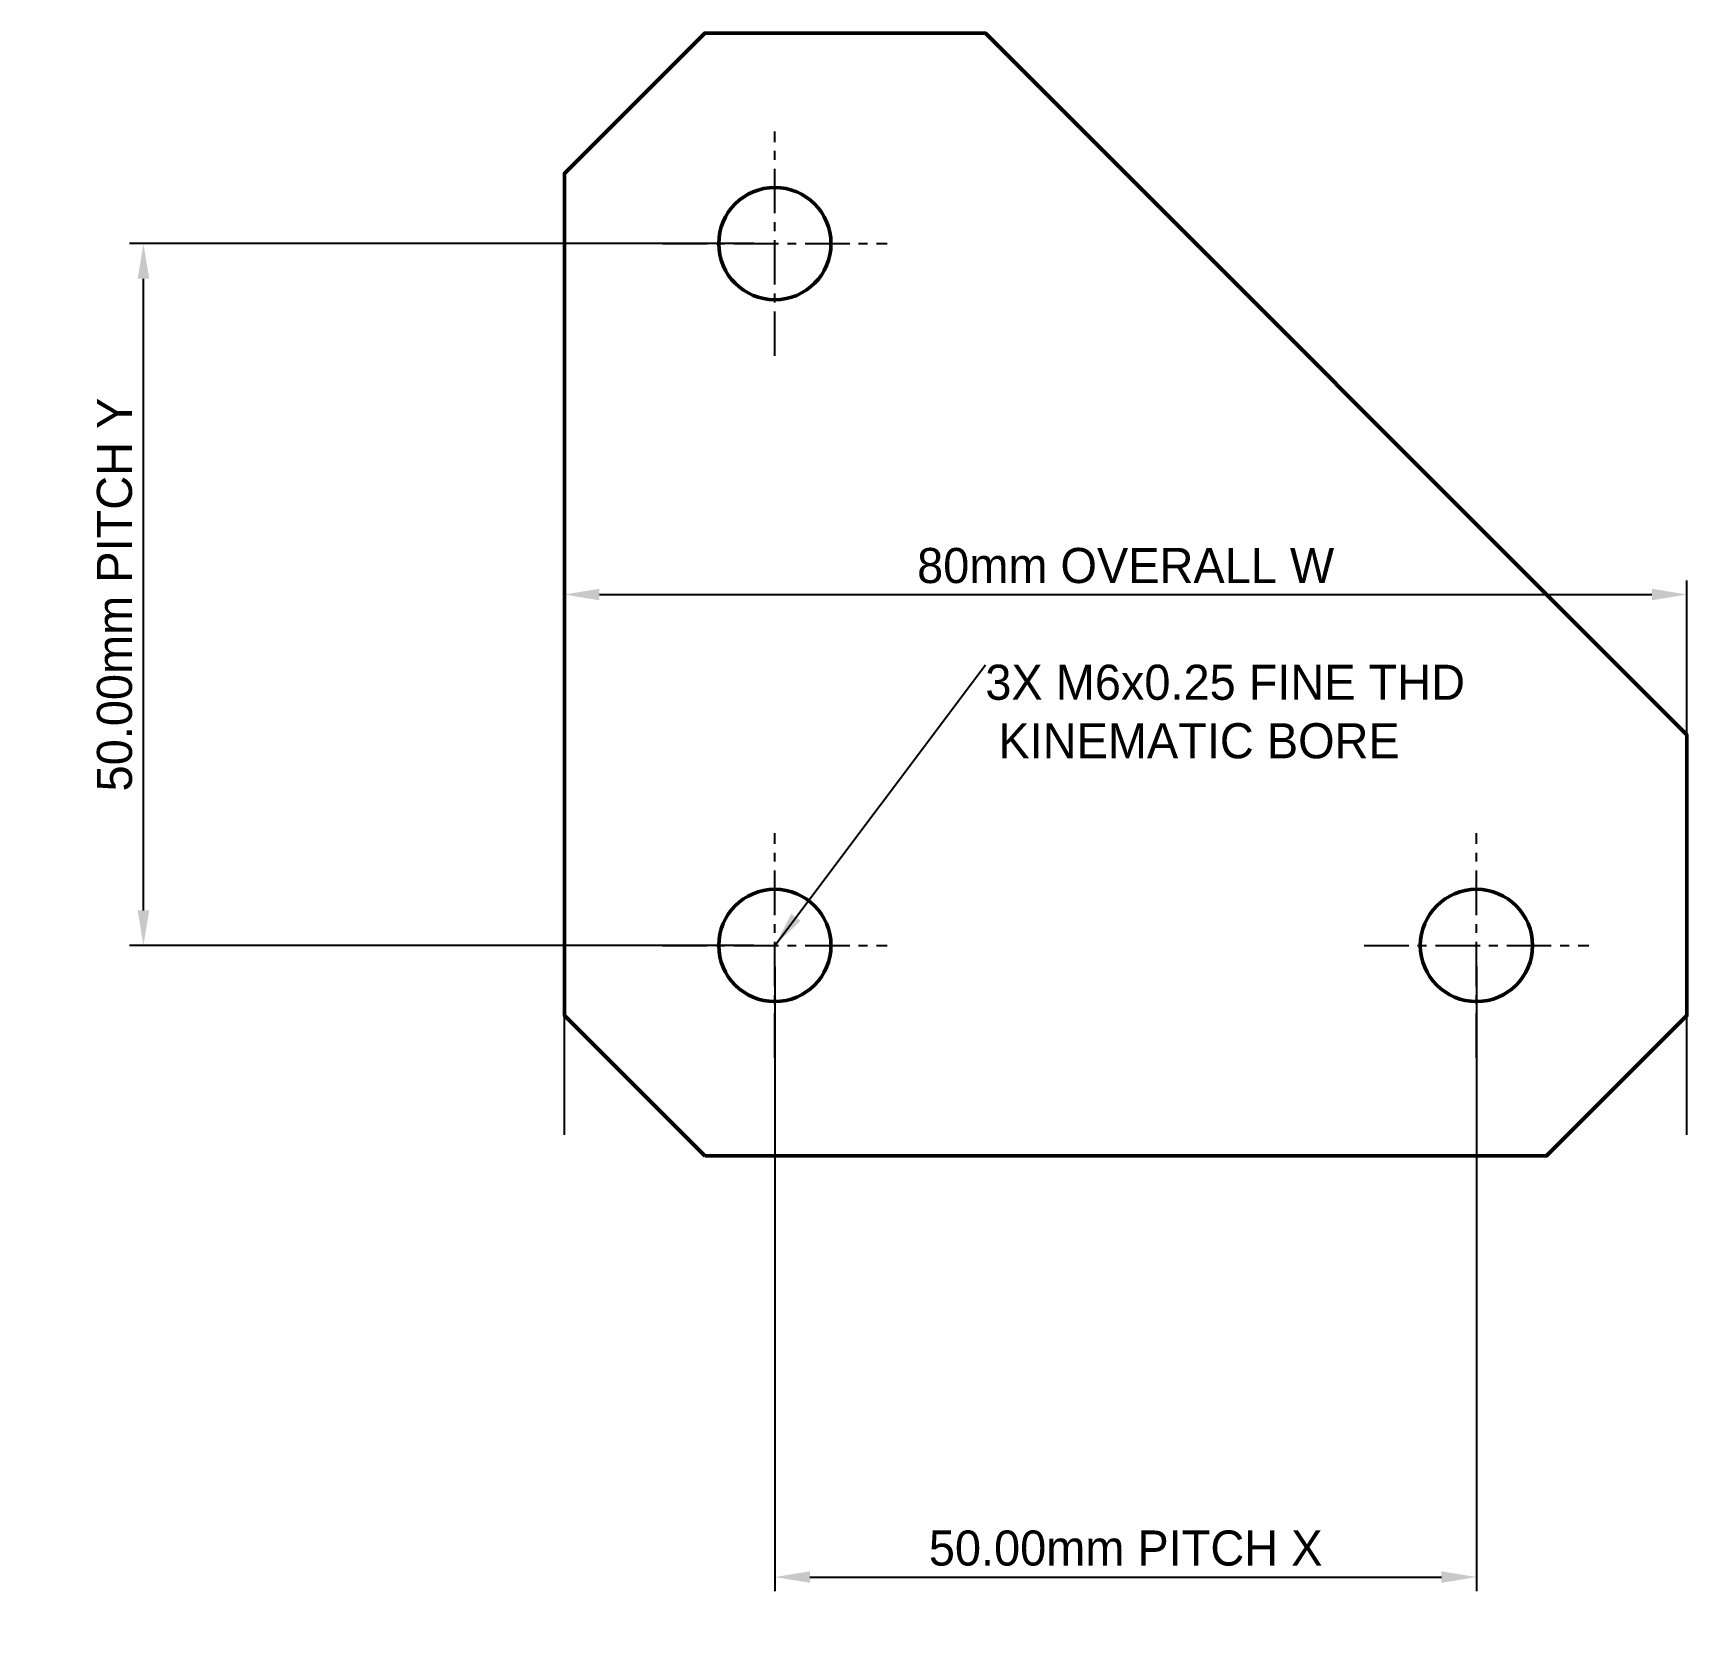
# Model space of a CAD drawing. Header units: metres. Extents: x -38 to 80, y -34 to 80.
import ezdxf

# ---------------------------------------------------------------- set-up
doc = ezdxf.new("R2010")
doc.units = ezdxf.units.M
doc.linetypes.add('CENTER', pattern=[5.08, 3.175, -0.635, 0.635, -0.635])
for name, color, linetype, lineweight in [('CENTERLINES', 7, 'CENTER', 25), ('DIMENSIONS', 7, 'Continuous', 25), ('GEOMETRY', 7, 'Continuous', 50)]:
    doc.layers.add(name, color=color, linetype=linetype, lineweight=lineweight)
doc.dimstyles.new('ENGINEERING_STYLE', dxfattribs={"dimtxt": 2.5, "dimasz": 2.5, "dimexe": 1, "dimexo": 1.5, "dimgap": 0.8, "dimtad": 1, "dimcen": 2.5, "dimazin": 3, "dimtfac": 1, "dimtmove": 0, "dimatfit": 3, "dimtfill": 1})

msp = doc.modelspace()

# ---------------------------------------------------------------- linework, layer by layer
at = {"layer": 'CENTERLINES'}
for p, q in [((15, 57), (15, 73)), ((7, 65), (23, 65)), ((15, 7), (15, 23)), ((65, 7), (65, 23)), ((7, 15), (23, 15)), ((57, 15), (73, 15))]:
    msp.add_line(p, q, dxfattribs=at)
at = {"layer": 'GEOMETRY'}
msp.add_lwpolyline([(10, 0), (70, 0), (80, 10), (80, 30), (30, 80), (10, 80), (0, 70), (0, 10)], close=True, dxfattribs=at)
for centre in [(15, 65), (15, 15), (65, 15)]:
    msp.add_circle(centre, 4, dxfattribs=at)

# ---------------------------------------------------------------- next in the draw order: dimensions: what is measured, and where the dimension line sits
at = {"layer": 'DIMENSIONS'}
msp.add_linear_dim(base=(15, -30), p1=(15, 15), p2=(65, 15), text='50.00mm PITCH X', dimstyle='ENGINEERING_STYLE', dxfattribs=at).render()

# ---------------------------------------------------------------- next in the draw order: dimensions: what is measured, and where the dimension line sits
msp.add_linear_dim(base=(-30, 15), p1=(15, 15), p2=(15, 65), angle=90, text='50.00mm PITCH Y', dimstyle='ENGINEERING_STYLE', dxfattribs=at).render()

# ---------------------------------------------------------------- next in the draw order: dimensions: what is measured, and where the dimension line sits
msp.add_linear_dim(base=(0, 40), p1=(0, 0), p2=(80, 0), text='80mm OVERALL W', dimstyle='ENGINEERING_STYLE', dxfattribs=at).render()

# ---------------------------------------------------------------- next in the draw order: texts
at = {"layer": 'DIMENSIONS', "insert": (30, 35), "char_height": 2.5, "attachment_point": 1}
msp.add_mtext('3X M6x0.25 FINE THD\\P KINEMATIC BORE', dxfattribs=at)

# ---------------------------------------------------------------- next in the draw order: leaders
at = {"layer": 'DIMENSIONS'}
msp.add_leader([(15, 15), (30, 35)], dimstyle='ENGINEERING_STYLE', dxfattribs=at)

doc.saveas('drawing.dxf')
